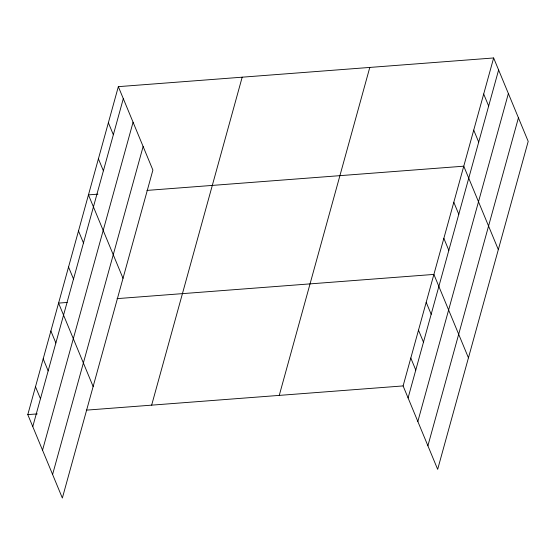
<?xml version="1.0" encoding="UTF-8"?>
<svg xmlns="http://www.w3.org/2000/svg" width="556" height="556" viewBox="0 0 556 556"><rect width="100%" height="100%" fill="white"/><g stroke="black" fill="none" stroke-linecap="round" stroke-linejoin="round"><path stroke-width="0.83" d="M118.338 86.653L152.893 170.08L62.355 498.037L27.8 414.616L118.338 86.653L493.645 57.963L528.2 141.384L437.662 469.347L403.107 385.92L493.645 57.963M32.769 426.619L123.307 98.662M42.534 450.186L133.072 122.23M52.591 474.47L143.128 146.513M151.649 405.15L242.187 77.187M279.258 395.392L369.796 67.429M408.083 397.929L498.614 69.966M417.841 421.497L508.379 93.533M427.905 445.78L518.435 117.816M97.919 194.155L88.46 194.885L123.015 278.306M146.944 190.409L463.767 166.188L498.322 249.609M67.186 302.45L58.582 303.11L93.137 386.531M117.066 298.635L433.888 274.414L468.444 357.842M27.8 414.616L37.259 413.893M86.284 410.147L403.107 385.92M483.685 94.034L488.661 106.043M473.726 130.111L478.702 142.114M453.807 202.266L458.783 214.268M443.848 238.336L448.824 250.346M426.195 302.29L431.171 314.293M418.501 330.167L423.47 342.169M410.808 358.043L415.777 370.046M108.378 122.73L113.348 134.733M98.419 158.807L103.388 170.81M78.5 230.955L83.469 242.965M68.541 267.033L73.51 279.036M50.888 330.987L55.857 342.989M43.194 358.863L48.163 370.866M35.494 386.74L40.47 398.742"/></g></svg>
